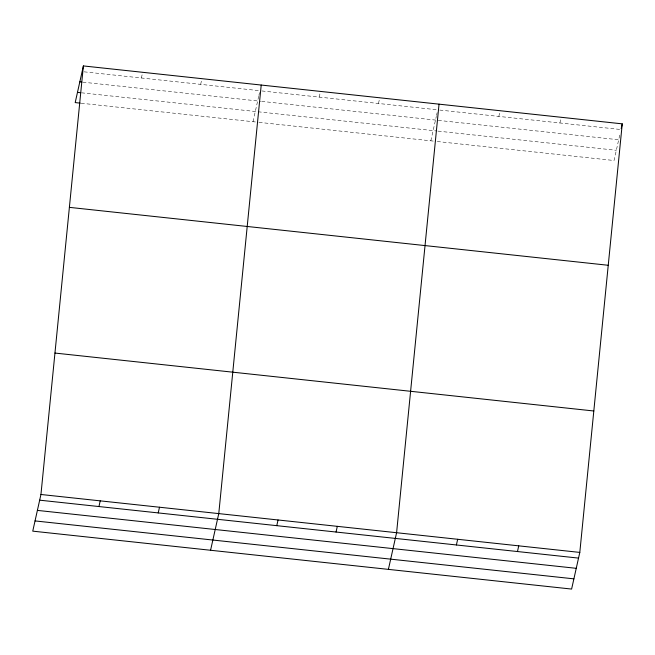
<?xml version="1.0" encoding="UTF-8"?>
<svg xmlns="http://www.w3.org/2000/svg" width="655" height="655" viewBox="0 0 655 655"><rect width="100%" height="100%" fill="white"/><g stroke="black" fill="none" stroke-linecap="round" stroke-linejoin="round"><path stroke-width="0.49" stroke-dasharray="3.27 2.46" d="M141.39 77.994L142.667 72.304M200.667 84.364L201.936 78.674M253.018 121.707L258.692 96.31M258.905 95.384L259.527 92.592M319.214 97.112L320.491 91.413M378.492 103.482L379.761 97.791M430.843 140.825L436.312 116.353M436.517 115.427L437.139 112.635M498.84 116.418L500.109 110.728M559.91 122.984L561.179 117.286M619.728 135.118L614.054 160.516L436.852 141.472M84.127 71.837L259.945 90.734M261.951 90.955L436.762 109.745M439.767 110.065L620.981 129.543M82.849 82.17L260.674 101.279M261.673 101.386L618.697 139.769M81.498 92.805L437.131 131.033M438.13 131.139L616.339 150.298M81.22 103.236L258.045 122.248M259.044 122.354L435.845 141.357"/><path stroke-width="0.98" d="M40.946 494.484L83.39 65.934L622.25 123.852L579.806 552.411L571.61 589.066L32.75 531.148L40.946 494.484L579.806 552.411M261.214 85.044L218.77 513.602L210.574 550.257M439.038 104.161L396.594 532.712L388.399 569.375M83.39 65.934L75.194 102.589L80.221 103.13M98.946 506.544L100.223 500.854M158.223 512.922L159.493 507.224M276.77 525.662L278.048 519.972M336.048 532.032L337.317 526.342M456.396 544.968L457.665 539.278M517.466 551.535L518.735 545.844M621.194 128.601L622.25 123.852M79.836 81.842L81.842 82.055M77.478 92.371L80.491 92.699M69.381 207.357L608.241 265.275M54.955 353.061L593.815 410.988M39.677 500.174L578.537 558.101M37.384 510.392L576.253 568.319M35.034 520.922L573.895 578.848"/></g></svg>
